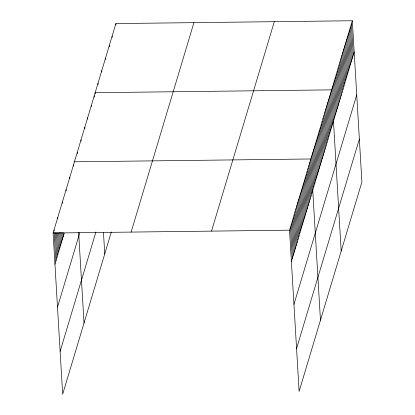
<?xml version="1.0" encoding="UTF-8"?>
<svg xmlns="http://www.w3.org/2000/svg" width="415" height="415" viewBox="0 0 415 415"><rect width="100%" height="100%" fill="white"/><g stroke="black" fill="none" stroke-linecap="round" stroke-linejoin="round"><path stroke-width="0.62" d="M111.334 231.938L62.675 394.25L53.099 233.017L115.884 23.582L352.325 20.75L361.901 181.983L299.116 391.418L289.54 230.185L352.325 20.75M54.951 264.256L64.237 233.297M57.503 307.152L79.789 232.805M60.128 351.349L95.917 231.975M131.124 232.084L193.909 22.649M211.515 231.119L274.299 21.684M291.397 261.424L354.182 51.989M293.945 304.32L356.729 94.885M296.569 348.517L359.354 139.082M74.446 161.809L310.887 158.976L320.463 320.209M53.099 233.017L289.54 230.185M351.381 23.894L353.238 55.128M350.442 27.032L352.294 58.271M349.497 30.176L351.355 61.41M348.558 33.314L350.41 64.553M347.614 36.458L349.471 67.697M346.675 39.601L348.527 70.835M345.731 42.74L347.588 73.979M344.787 45.883L346.644 77.117M343.848 49.022L345.705 80.261M342.904 52.166L344.761 83.405M341.965 55.309L343.822 86.543M341.021 58.448L342.878 89.687M340.082 61.591L341.934 92.825M339.138 64.73L340.995 95.969M338.199 67.873L340.051 99.112M337.255 71.017L339.112 102.251M336.316 74.155L338.168 105.394M335.372 77.299L337.229 108.533M334.428 80.437L336.285 111.677M333.489 83.581L335.346 114.815M332.545 86.719L334.402 117.959M341.182 251.096L331.606 89.863L95.165 92.695L95.237 93.972M330.662 93.007L332.519 124.241M329.723 96.145L331.575 127.384M328.779 99.289L330.636 130.523M327.84 102.427L329.692 133.666M326.896 105.571L328.753 136.81M325.957 108.714L327.808 139.948M325.012 111.853L326.87 143.092M324.068 114.997L325.925 146.23M323.129 118.135L324.987 149.374M322.185 121.279L324.042 152.518M321.246 124.422L323.103 155.656M320.302 127.561L322.159 158.8M319.363 130.704L321.215 161.938M318.419 133.843L320.276 165.082M317.48 136.986L319.332 168.225M316.536 140.13L318.393 171.364M315.597 143.268L317.449 174.507M314.653 146.412L316.51 177.646M313.709 149.55L315.566 180.79M312.77 152.694L314.627 183.933M311.826 155.838L313.683 187.072M309.958 162.073L311.815 193.312M309.03 165.17L310.887 196.404M308.101 168.267L309.958 199.501M307.173 171.359L309.03 202.598M306.244 174.456L308.101 205.695M305.315 177.553L307.173 208.792M304.387 180.65L306.244 211.883M303.464 183.746L305.315 214.98M302.535 186.843L304.387 218.077M301.606 189.935L303.458 221.174M300.678 193.032L302.535 224.271M299.749 196.129L301.606 227.368M298.821 199.226L300.678 230.46M297.892 202.323L299.749 233.557M296.964 205.415L298.821 236.654M296.035 208.512L297.892 239.751M295.107 211.609L296.964 242.848M294.178 214.705L296.035 245.939M293.249 217.802L295.107 249.036M292.326 220.894L294.178 252.133M291.397 223.991L293.249 255.23M290.469 227.088L292.321 258.327M115.884 23.582L115.956 24.859M112.112 36.152L112.19 37.423M109.29 45.572L109.363 46.848M105.524 58.142L105.597 59.412M101.753 70.706L101.831 71.982M97.987 83.27L98.065 84.546M103.47 232.478L104.741 253.928M94.221 95.839L94.298 97.115M91.393 105.265L91.471 106.536M87.627 117.829L87.705 119.105M84.805 127.255L84.878 128.531M81.034 139.819L81.112 141.095M77.268 152.388L77.346 153.659M78.637 232.369L84.022 323.041M73.517 164.905L73.59 166.182M69.803 177.288L69.881 178.564M66.089 189.676L66.167 190.947M62.38 202.058L62.452 203.334M63.08 232.566L63.308 236.389M61.96 232.473L62.38 239.486M60.844 232.384L61.451 242.583M59.729 232.291L60.523 245.68M57.737 217.538L57.815 218.814M58.645 232.836L59.594 248.777M57.529 232.748L58.665 251.869M56.414 232.654L57.737 254.966M55.294 232.561L56.808 258.063M54.028 229.92L54.1 231.197M54.178 232.473L55.88 261.16"/></g></svg>
